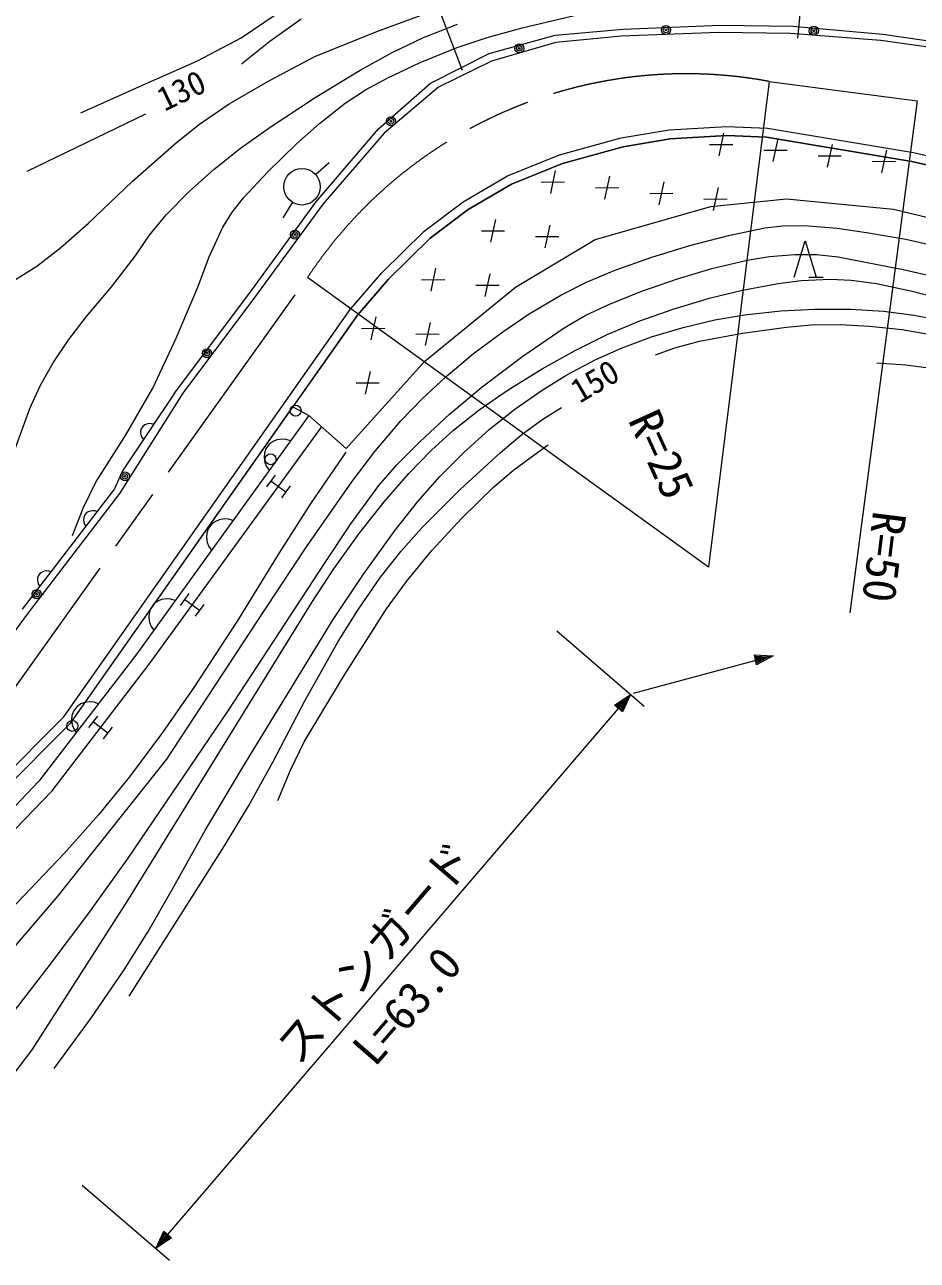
# Model space of a CAD drawing. Units: millimetres, scale not verified. Extents: x 40000 to 680000, y 20000 to 380000.
# Drawn here: x 163812 to 212937, y 250609 to 318633 of the extents above; entities that cross this region are included whole.
import ezdxf
from ezdxf.enums import TextEntityAlignment as Align

# ---------------------------------------------------------------- set-up
doc = ezdxf.new("R2010")
doc.units = ezdxf.units.MM
doc.header["$LTSCALE"] = 1000
doc.linetypes.add('CHAIN', pattern=[18.5, 12, -1.5, 3.5, -1.5])
for name, color, linetype, lineweight in [('M-BGD', 7, 'Continuous', 13), ('M-BGD-EXST', 7, 'Continuous', 13), ('M-BMK', 2, 'CHAIN', 13), ('M-STR-HTXT', 7, 'Continuous', 13), ('M-STR-STRC', 7, 'Continuous', 13)]:
    doc.layers.add(name, color=color, linetype=linetype, lineweight=lineweight)
doc.styles.add('ＭＳ ゴシック', font='')
doc.styles.get('ＭＳ ゴシック').set_extended_font_data('MS Gothic')

msp = doc.modelspace()

# ---------------------------------------------------------------- linework, layer by layer
at = {"layer": 'M-BGD'}
for p, q in [((175718, 317914), (177704, 319243)), ((193010, 318057), (196752, 318393)), ((196752, 318393), (202113, 318617)), ((202113, 318617), (206079, 318561)), ((206079, 318561), (211049, 318113)), ((173325, 316637), (175718, 317914)), ((189379, 317048), (193010, 318057)), ((196632, 318003), (193039, 317658)), ((202023, 318201), (196632, 318003)), ((205961, 318151), (202023, 318201)), ((210932, 317756), (205961, 318151)), ((217035, 316917), (210932, 317756)), ((211049, 318113), (217081, 317216)), ((186140, 315423), (189379, 317048)), ((193039, 317658), (189495, 316621)), ((169964, 315155), (173325, 316637)), ((189495, 316621), (186591, 315189)), ((166908, 313776), (169964, 315155)), ((183292, 312902), (186140, 315423)), ((186591, 315189), (183589, 312670)), ((163945, 310573), (170482, 313721)), ((199277, 312853), (202447, 313032)), ((202447, 313032), (204694, 312943)), ((204694, 312943), (212731, 311599)), ((179829, 308867), (183292, 312902)), ((183589, 312670), (180242, 308769)), ((193249, 311465), (196643, 312405)), ((196643, 312405), (199277, 312853)), ((196751, 311915), (199333, 312354)), ((199333, 312354), (196751, 311915)), ((199333, 312354), (202451, 312530)), ((202451, 312530), (199333, 312354)), ((202279, 312664), (202007, 311408)), ((202451, 312530), (204643, 312443)), ((204643, 312443), (202451, 312530)), ((204643, 312443), (212633, 311107)), ((212633, 311107), (204643, 312443)), ((205264, 312355), (204993, 311099)), ((193410, 310989), (196751, 311915)), ((196751, 311915), (193410, 310989)), ((201503, 312032), (202784, 312041)), ((204488, 311722), (205769, 311731)), ((208250, 312045), (207978, 310789)), ((211235, 311735), (210963, 310479)), ((212731, 311599), (218045, 310345)), ((179816, 310381), (180561, 311051)), ((190392, 310306), (193249, 311465)), ((190612, 309854), (193410, 310989)), ((193410, 310989), (190612, 309854)), ((207473, 311412), (208754, 311422)), ((210458, 311102), (211739, 311112)), ((212633, 311107), (217911, 309861)), ((217911, 309861), (212633, 311107)), ((187936, 308873), (190392, 310306)), ((193015, 310599), (192743, 309343)), ((196000, 310289), (195728, 309033)), ((188213, 308454), (190612, 309854)), ((190612, 309854), (188213, 308454)), ((192238, 309966), (193520, 309976)), ((195224, 309656), (196505, 309666)), ((198985, 309979), (198713, 308723)), ((201970, 309669), (201699, 308413)), ((176199, 303880), (179829, 308867)), ((178547, 308856), (178023, 308001)), ((185793, 307260), (187936, 308873)), ((198209, 309346), (199490, 309356)), ((201194, 309037), (202475, 309046)), ((201566, 308631), (205736, 309049)), ((205736, 309049), (211625, 308474)), ((180242, 308769), (176403, 303535)), ((186119, 306878), (188213, 308454)), ((188213, 308454), (186119, 306878)), ((195208, 306801), (201566, 308631)), ((211625, 308474), (219077, 306696)), ((189721, 307914), (189449, 306658)), ((192706, 307604), (192434, 306348)), ((183471, 304975), (185793, 307260)), ((183836, 304631), (186119, 306878)), ((186119, 306878), (183836, 304631)), ((188944, 307281), (190226, 307291)), ((190831, 304186), (195208, 306801)), ((191930, 306971), (193211, 306981)), ((206163, 304733), (206763, 306741)), ((206763, 306741), (207364, 304733)), ((181730, 302959), (183471, 304975)), ((186427, 305229), (186155, 303972)), ((189412, 304919), (189140, 303663)), ((182124, 302650), (183836, 304631)), ((183836, 304631), (182124, 302650)), ((185650, 304596), (186932, 304605)), ((185828, 300108), (190831, 304186)), ((188636, 304286), (189917, 304295)), ((206963, 304733), (207764, 304733)), ((172052, 298354), (176199, 303880)), ((176403, 303535), (172514, 298349)), ((165968, 280530), (181730, 302959)), ((166352, 280206), (182124, 302650)), ((182124, 302650), (178576, 297601)), ((183133, 302543), (182861, 301287)), ((186118, 302233), (185846, 300977)), ((182356, 301910), (183638, 301920)), ((185342, 301601), (186623, 301610)), ((181502, 295297), (185828, 300108)), ((182824, 299548), (182552, 298292)), ((182048, 298915), (183329, 298925)), ((172514, 298349), (169020, 292819)), ((172052, 298354), (169187, 294079)), ((166352, 280206), (178576, 297601)), ((178576, 297601), (179447, 297113)), ((178576, 297601), (179447, 297113)), ((179447, 297113), (169925, 283918)), ((170416, 296596), (170316, 296518)), ((170522, 296645), (170416, 296596)), ((170660, 296673), (170522, 296645)), ((170777, 296667), (170660, 296673)), ((170899, 296633), (170777, 296667)), ((179447, 297113), (181502, 295297)), ((170193, 296263), (170187, 296146)), ((170187, 296146), (170214, 296006)), ((170226, 296385), (170193, 296263)), ((170214, 296006), (170263, 295900)), ((170316, 296518), (170226, 296385)), ((170653, 283434), (180150, 296469)), ((170263, 295900), (170341, 295800)), ((177086, 295278), (177010, 295036)), ((177273, 295538), (177086, 295278)), ((177479, 295686), (177273, 295538)), ((177693, 295778), (177479, 295686)), ((177973, 295823), (177693, 295778)), ((178205, 295803), (177973, 295823)), ((178447, 295727), (178205, 295803)), ((177010, 295036), (176989, 294803)), ((176989, 294803), (177034, 294522)), ((169187, 294079), (168746, 293084)), ((177034, 294522), (177126, 294307)), ((177126, 294307), (177273, 294101)), ((177136, 293182), (177608, 293830)), ((177372, 293506), (178180, 292914)), ((178416, 293238), (177944, 292590)), ((168746, 293084), (163678, 286451)), ((169020, 292819), (164000, 286251)), ((167408, 291860), (167299, 291817)), ((167548, 291879), (167408, 291860)), ((167664, 291865), (167548, 291879)), ((167784, 291824), (167664, 291865)), ((167056, 291498), (167043, 291382)), ((167043, 291382), (167061, 291241)), ((167097, 291618), (167056, 291498)), ((167061, 291241), (167104, 291132)), ((167195, 291746), (167097, 291618)), ((167299, 291817), (167195, 291746)), ((174305, 291288), (174099, 291140)), ((174520, 291380), (174305, 291288)), ((174799, 291425), (174520, 291380)), ((175031, 291405), (174799, 291425)), ((175273, 291329), (175031, 291405)), ((167104, 291132), (167175, 291027)), ((173836, 290638), (173816, 290405)), ((173912, 290880), (173836, 290638)), ((174099, 291140), (173912, 290880)), ((173816, 290405), (173860, 290124)), ((173860, 290124), (173952, 289909)), ((173952, 289909), (174099, 289703)), ((164660, 288429), (164563, 288302)), ((164765, 288500), (164660, 288429)), ((164874, 288543), (164765, 288500)), ((165014, 288562), (164874, 288543)), ((165130, 288549), (165014, 288562)), ((165249, 288507), (165130, 288549)), ((164522, 288182), (164508, 288065)), ((164508, 288065), (164527, 287925)), ((164563, 288302), (164522, 288182)), ((164527, 287925), (164570, 287816)), ((164570, 287816), (164641, 287711)), ((172387, 286665), (172860, 287313)), ((170738, 286482), (170662, 286240)), ((170925, 286742), (170738, 286482)), ((171131, 286890), (170925, 286742)), ((171346, 286982), (171131, 286890)), ((171625, 287027), (171346, 286982)), ((171857, 287007), (171625, 287027)), ((172099, 286930), (171857, 287007)), ((172624, 286989), (173431, 286397)), ((173667, 286721), (173195, 286072)), ((164000, 286251), (161045, 282260)), ((170662, 286240), (170642, 286006)), ((170642, 286006), (170686, 285726)), ((170686, 285726), (170778, 285511)), ((170778, 285511), (170925, 285304)), ((169925, 283918), (164593, 276992)), ((165317, 276459), (170653, 283434)), ((166692, 281098), (166496, 280844)), ((166902, 281239), (166692, 281098)), ((167119, 281325), (166902, 281239)), ((167400, 281361), (167119, 281325)), ((167632, 281333), (167400, 281361)), ((167871, 281250), (167632, 281333)), ((162032, 276592), (165968, 280530)), ((166413, 280604), (166385, 280371)), ((166385, 280371), (166422, 280090)), ((166496, 280844), (166413, 280604)), ((167345, 279934), (167832, 280571)), ((162385, 276237), (166352, 280206)), ((162385, 276237), (166352, 280206)), ((166422, 280090), (166506, 279872)), ((166506, 279872), (166648, 279661)), ((167588, 280252), (168382, 279641)), ((168625, 279959), (168138, 279323)), ((164593, 276992), (153976, 265836)), ((154694, 265457), (165317, 276459))]:
    msp.add_line(p, q, dxfattribs=at)
for points in [[(162348, 304026), (164482, 305348), (165792, 306369), (167298, 307691), (169731, 309999), (172163, 312149), (173440, 313157), (175060, 314280), (177313, 315584), (179777, 316883), (183194, 318252), (186887, 319618)], [(166443, 290521), (167032, 292018), (167725, 293454), (169350, 296012), (170871, 298620), (172151, 301379), (173344, 304190), (173967, 305845), (174712, 307491), (175239, 308322), (175859, 309111), (177187, 310535), (178770, 312066), (180035, 313198), (181447, 314317), (182568, 315039), (183801, 315709), (185579, 316544), (187620, 317373), (189268, 317928), (191198, 318459), (194212, 319169)], [(163073, 294677), (164094, 297511), (164687, 298787), (165373, 300014), (166231, 301304), (167210, 302577), (168612, 304217), (169890, 305883), (170683, 307043), (171589, 308175), (172867, 309452), (174242, 310676), (175688, 311830), (177318, 312994), (179794, 314621), (182273, 316128), (184027, 317095), (185762, 317926), (187623, 318666)], [(175741, 316480), (177307, 317732), (179022, 318963)], [(159404, 263379), (165645, 270671), (171638, 278194), (176989, 286356), (179322, 289884), (181817, 293471), (183085, 295136), (184510, 296819), (185686, 298043), (187009, 299268), (188521, 300530), (190122, 301733), (191584, 302716), (193310, 303736), (194738, 304463), (196247, 305105), (198322, 305843), (200426, 306478), (202556, 307032), (204551, 307444), (205532, 307562), (206728, 307583), (208526, 307432), (210142, 307197), (212314, 306824), (214324, 306370)], [(159203, 259109), (165042, 266681), (167338, 269721), (169499, 272749), (175004, 280855), (180348, 289028), (181765, 291149), (183297, 293257), (184298, 294397), (185572, 295678), (187200, 297192), (188981, 298700), (191225, 300382), (193499, 301950), (194698, 302638), (195965, 303238), (197720, 303945), (199801, 304661), (201635, 305209), (203582, 305675), (204795, 305874), (206194, 305991), (207395, 305982), (208586, 305857), (212153, 305156), (215717, 304352)], [(158488, 254669), (164227, 262188), (169483, 270410), (174543, 278626), (179607, 286821), (180818, 288674), (182222, 290628), (183588, 292363), (184945, 293924), (186205, 295216), (187417, 296307), (188832, 297426), (190412, 298534), (192283, 299696), (194072, 300686), (195871, 301569), (197664, 302334), (199551, 303000), (201560, 303599), (203310, 304027), (205278, 304393), (206547, 304543), (208148, 304616), (209307, 304564), (210695, 304382), (212659, 303972), (214589, 303465)], [(165436, 261175), (167447, 263927), (169284, 266608), (170605, 268715), (172002, 271150), (173766, 274314), (175814, 277763), (180795, 285885), (182462, 288389), (184199, 290809), (185443, 292381), (186667, 293767), (187939, 295047), (189383, 296342), (190796, 297462), (192291, 298514), (193655, 299356), (195246, 300204), (196701, 300845), (198318, 301443), (200043, 301967), (201795, 302388), (203436, 302662), (205427, 302874), (207274, 302969), (209278, 302966), (211076, 302858), (212773, 302644), (214542, 302302)], [(198538, 300460), (199596, 300847), (200947, 301206), (203319, 301646), (205744, 301988), (207102, 302103), (208703, 302123), (210304, 302042), (212099, 301845), (213774, 301564)], [(210711, 300015), (212312, 299916), (213848, 299705), (215402, 299320), (217089, 298793), (218787, 298194), (220296, 297554), (222275, 296584), (224266, 295488), (225634, 294653), (226949, 293731), (228198, 292715)], [(169567, 265144), (174803, 273419), (176147, 275652), (177464, 278039), (179236, 281414), (181063, 284669), (182139, 286395), (183397, 288210), (184509, 289631), (185654, 290918), (187787, 293039), (189971, 295067), (191197, 296096), (192334, 296910), (193357, 297559)], [(177749, 275920), (178437, 277592), (179187, 279147), (181354, 282753), (183717, 286479), (184824, 287985), (186219, 289683), (187858, 291443), (189639, 293192), (190740, 294131), (192026, 295087), (192620, 295507)], [(181484, 295093), (179553, 292284), (177808, 289562), (175496, 285804), (173120, 282137), (171403, 279667), (169580, 277227), (167873, 275141), (165987, 273011), (163360, 270255), (160546, 267459), (158368, 265387), (156192, 263460), (154164, 261826), (151921, 260154), (149941, 258790), (147736, 257404), (145758, 256293), (143707, 255268), (141689, 254383), (139631, 253599), (137809, 253008), (135682, 252438), (132457, 251784)]]:
    msp.add_lwpolyline(points, dxfattribs=at)
for centre, major_axis in [((199107, 318345), (0, -251)), ((199107, 318345), (0, -151)), ((199107, 318345), (0, -50.2)), ((207244, 318301), (0, -251)), ((207244, 318301), (0, -151)), ((207244, 318301), (0, -50.2)), ((191030, 317331), (0, -251)), ((191030, 317331), (0, -151)), ((191030, 317331), (0, -50.2)), ((183970, 313317), (0, -251)), ((183970, 313317), (0, -151)), ((183970, 313317), (0, -50.2)), ((179071, 309711), (0, -1004)), ((178690, 307077), (0, -251)), ((178690, 307077), (0, -151)), ((178690, 307077), (0, -50.2)), ((173849, 300546), (0, -251)), ((173849, 300546), (0, -151)), ((173849, 300546), (0, -50.2)), ((178719, 297386), (0, -301)), ((177345, 294709), (0, -301)), ((169325, 293770), (0, -251)), ((169325, 293770), (0, -151)), ((169325, 293770), (0, -50.2)), ((164470, 287279), (0, -251)), ((164470, 287279), (0, -151)), ((164470, 287279), (0, -50.2)), ((166431, 280028), (0, -301))]:
    msp.add_ellipse(centre, major_axis=major_axis, ratio=0.996704, dxfattribs=at)
at = {"layer": 'M-BGD-EXST'}
msp.add_line((180973, 334363), (187884, 316124), dxfattribs=at)
at = {"layer": 'M-BMK'}
for p, q in [((204788, 315507), (212937, 314439)), ((160988, 278935), (179380, 304722))]:
    msp.add_line(p, q, dxfattribs=at)
msp.add_ellipse((200212, 290839), major_axis=(0, -25092), ratio=0.996704, start_param=2.957581, end_param=4.126065, dxfattribs=at)
at = {"layer": 'M-STR-HTXT'}
for p, q in [((204788, 315507), (201447, 288762)), ((212937, 314439), (209231, 286261)), ((201447, 288762), (179380, 304722)), ((197902, 281097), (193098, 285241)), ((205009, 283890), (197299, 281822)), ((204093, 283398), (203972, 283947)), ((203972, 283947), (205009, 283890)), ((204115, 283485), (204028, 283877)), ((204028, 283877), (204736, 283829)), ((204137, 283573), (204085, 283808)), ((204085, 283808), (204579, 283795)), ((205009, 283890), (204093, 283398)), ((204736, 283829), (204115, 283485)), ((204579, 283795), (204137, 283573)), ((204141, 283738), (204345, 283742)), ((204158, 283660), (204141, 283738)), ((204345, 283742), (204158, 283660)), ((171021, 251263), (197144, 281751)), ((196279, 281173), (197144, 281751)), ((197144, 281751), (196704, 280807)), ((196704, 280807), (196279, 281173)), ((196366, 281151), (196961, 281538)), ((196669, 280890), (196366, 281151)), ((196453, 281130), (196857, 281416)), ((196635, 280972), (196453, 281130)), ((196539, 281108), (196700, 281234)), ((196600, 281055), (196539, 281108)), ((196700, 281234), (196600, 281055)), ((196857, 281416), (196635, 280972)), ((196961, 281538), (196669, 280890)), ((166975, 254753), (171780, 250609)), ((171021, 251263), (171461, 252208)), ((171886, 251841), (171021, 251263)), ((171204, 251476), (171495, 252125)), ((171799, 251863), (171204, 251476)), ((171308, 251598), (171530, 252042)), ((171712, 251885), (171308, 251598)), ((171461, 252208), (171886, 251841)), ((171464, 251781), (171565, 251959)), ((171625, 251907), (171464, 251781)), ((171495, 252125), (171799, 251863)), ((171530, 252042), (171712, 251885)), ((171565, 251959), (171625, 251907))]:
    msp.add_line(p, q, dxfattribs=at)
at = {"layer": 'M-STR-STRC'}
msp.add_line((207871, 334520), (206350, 317885), dxfattribs=at)

# ---------------------------------------------------------------- texts
at = {"layer": 'M-BGD', "style": 'ＭＳ ゴシック'}
for s, rotation, p in [('130', 25.774, (171673, 313481)), ('150', 30.483, (194560, 297425))]:
    msp.add_text(s, height=1320, rotation=rotation, dxfattribs=at).set_placement(p, align=Align.BOTTOM_LEFT)
at = {"layer": 'M-STR-HTXT', "style": 'ＭＳ ゴシック'}
for s, rotation, p in [('R=25', 294.528, (196493, 296648)), ('R=50', 263.023, (209970, 291983)), ('ストンガード', 49.394, (179288, 260914)), ('L=63.0', 48.894, (183492, 260834))]:
    msp.add_text(s, height=1833, rotation=rotation, dxfattribs=at).set_placement(p, align=Align.BOTTOM_LEFT)

doc.saveas('drawing.dxf')
